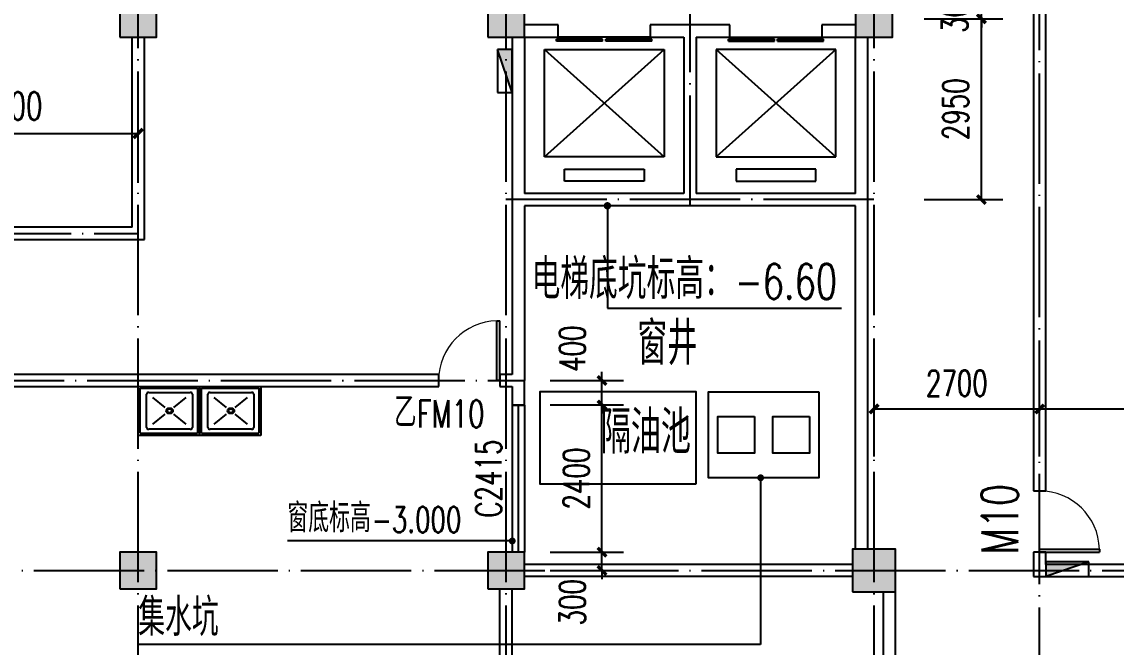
# Model space of a CAD drawing. Extents: x 246015 to 608740, y -108003 to 88400.
# Drawn here: x 356457 to 374301, y -3711 to 6489 of the extents above; entities that cross this region are included whole.
import ezdxf

# ---------------------------------------------------------------- set-up
doc = ezdxf.new("R2010")
doc.units = 0
doc.header["$LTSCALE"] = 3000
doc.header["$MEASUREMENT"] = 0
doc.header["$PDMODE"] = 1
doc.linetypes.add('DOTE', pattern=[2.42, 2, -0.2, 0.02, -0.2])
doc.layers.get('0').update_dxf_attribs({"linetype": 'CONTINUOUS'})
doc.layers.get('DEFPOINTS').update_dxf_attribs({"linetype": 'CONTINUOUS'})
for name, color, linetype in [('column', 9, 'CONTINUOUS'), ('DIM_LEAD', 3, 'CONTINUOUS'), ('dote', 1, 'DOTE'), ('LVTRY', 6, 'CONTINUOUS'), ('PUB_DIM', 3, 'CONTINUOUS'), ('PUB_HATCH', 8, 'CONTINUOUS'), ('PUB_TEXT', 7, 'CONTINUOUS'), ('stair', 2, 'CONTINUOUS'), ('WALL', 9, 'CONTINUOUS'), ('WINDOW', 4, 'CONTINUOUS'), ('WINDOW_TEXT', 7, 'CONTINUOUS'), ('消火栓', 6, 'CONTINUOUS'), ('集水坑', 2, 'CONTINUOUS')]:
    doc.layers.add(name, color=color, linetype=linetype)
doc.styles.add('_TCH_DIM', font='SIMPLEX', dxfattribs={"bigfont": 'GBCBIG'})
doc.styles.add('_TCH_WINDOW', font='SIMPLEX', dxfattribs={"bigfont": 'GBCBIG'})
doc.styles.add('DIM_FONT', font='simplex.shx', dxfattribs={"width": 0.7, "bigfont": 'hztxt.shx'})
doc.dimstyles.new('DIMN140', dxfattribs={"dimscale": 1.4, "dimtxt": 300, "dimasz": 100, "dimexe": 250, "dimexo": 300, "dimgap": 150, "dimtad": 1, "dimdec": 0, "dimzin": 0, "dimdsep": 46, "dimtxsty": 'DIM_FONT', "dimblk": 'ARCHTICK', "dimcen": 0.09, "dimclrt": 7, "dimazin": 2, "dimtfac": 1, "dimtdec": 0, "dimtix": 1, "dimtmove": 2, "dimatfit": 3, "dimfxl": 0, "dimtolj": 1, "dimtzin": 0, "dimarcsym": 0})
doc.dimstyles.new('DIMN150', dxfattribs={"dimscale": 1.5, "dimtxt": 300, "dimasz": 100, "dimexe": 250, "dimexo": 300, "dimgap": 150, "dimtad": 1, "dimdec": 0, "dimzin": 0, "dimdsep": 46, "dimtxsty": 'DIM_FONT', "dimblk": 'ARCHTICK', "dimcen": 0.09, "dimclrt": 7, "dimazin": 2, "dimtfac": 1, "dimtdec": 0, "dimtix": 1, "dimtmove": 2, "dimatfit": 3, "dimfxl": 0, "dimtolj": 1, "dimtzin": 0, "dimarcsym": 0})

# ---------------------------------------------------------------- blocks, each defined once
blk = doc.blocks.new('洗涤池')
at = {"layer": 'LVTRY'}
for p, q in [((31, 38), (31, 775)), ((31, 775), (969, 775)), ((969, 775), (969, 38)), ((1000, 800), (1000, 0)), ((136, 135), (136, 675)), ((173, 705), (848, 705)), ((442, 460), (241, 621)), ((580, 460), (781, 621)), ((886, 675), (886, 135)), ((241, 189), (442, 350)), ((781, 189), (580, 350)), ((31, 38), (969, 38)), ((848, 105), (173, 105))]:
    blk.add_line(p, q, dxfattribs=at)
blk.add_lwpolyline([(1000, 0), (0, 0), (0, 800), (1000, 800)], dxfattribs=at)
for centre, major_axis, start_param, end_param in [((173, 675), (-37.5, 0), 4.712389, 6.283185), ((848, 675), (37.5, 0), 0, 1.570796), ((173, 135), (-37.5, 0), 0, 1.570796), ((848, 135), (-37.5, 0), 1.570796, 3.141593)]:
    blk.add_ellipse(centre, major_axis=major_axis, ratio=0.8, start_param=start_param, end_param=end_param, dxfattribs=at)
for major_axis in [(-56.2, 0), (-37.5, 0)]:
    blk.add_ellipse((511, 405), major_axis=major_axis, ratio=0.8, dxfattribs=at)
blk = doc.blocks.new('jishuikeng1')
at = {"layer": '集水坑'}
for points in [[(0, 1800), (1400, 1800), (1400, 0), (0, 0)], [(400, 1650), (1000, 1650), (1000, 1050), (400, 1050)], [(400, 750), (1000, 750), (1000, 150), (400, 150)]]:
    blk.add_lwpolyline(points, close=True, dxfattribs=at)
blk = doc.blocks.new('_ARCHTICK')
at = {"color": 0, "linetype": 'ByBlock', "const_width": 0.4}
blk.add_lwpolyline([(-0.5, -0.5), (0.5, 0.5)], dxfattribs=at)
blk = doc.blocks.new('*D59')
at = {"layer": 'DEFPOINTS', "color": 0}
for p in [(364654, 639), (365917, 639), (364654, 239)]:
    blk.add_point(p, dxfattribs=at)
at = {"layer": 'PUB_DIM', "color": 0, "lineweight": -2}
for p, q in [((365917, 639), (365917, 779)), ((365074, 639), (366267, 639)), ((365917, 239), (365917, 639)), ((365074, 239), (366267, 239)), ((365917, 239), (365917, 99))]:
    blk.add_line(p, q, dxfattribs=at)
at = {"layer": 'PUB_DIM', "color": 0, "lineweight": -2, "xscale": 140, "yscale": 140, "zscale": 140}
for p, rotation in [((365917, 639), 270), ((365917, 239), 90)]:
    blk.add_blockref('_ARCHTICK', p, dxfattribs=dict(at, rotation=rotation))
at = {"layer": 'PUB_DIM', "color": 7, "insert": (365434, 1157), "char_height": 420, "attachment_point": 5, "rotation": 90, "style": 'DIM_FONT'}
blk.add_mtext('\\A1;400', dxfattribs=at)
blk = doc.blocks.new('*D60')
at = {"layer": 'DEFPOINTS', "color": 0}
for p in [(364654, 239), (365917, 239), (364654, -2161)]:
    blk.add_point(p, dxfattribs=at)
at = {"layer": 'PUB_DIM', "color": 0, "lineweight": -2}
for p, q in [((365074, 239), (366267, 239)), ((365917, -2161), (365917, 239)), ((365074, -2161), (366267, -2161))]:
    blk.add_line(p, q, dxfattribs=at)
at = {"layer": 'PUB_DIM', "color": 0, "lineweight": -2, "xscale": 140, "yscale": 140, "zscale": 140}
for p, rotation in [((365917, 239), 90), ((365917, -2161), 270)]:
    blk.add_blockref('_ARCHTICK', p, dxfattribs=dict(at, rotation=rotation))
at = {"layer": 'PUB_DIM', "color": 7, "insert": (365497, -961), "char_height": 420, "attachment_point": 5, "rotation": 90, "style": 'DIM_FONT'}
blk.add_mtext('\\A1;2400', dxfattribs=at)
blk = doc.blocks.new('*D61')
at = {"layer": 'DEFPOINTS', "color": 0}
for p in [(364654, -2161), (365917, -2161), (364654, -2461)]:
    blk.add_point(p, dxfattribs=at)
at = {"layer": 'PUB_DIM', "color": 0, "lineweight": -2}
for p, q in [((365917, -2161), (365917, -2021)), ((365074, -2161), (366267, -2161)), ((365917, -2461), (365917, -2161)), ((365074, -2461), (366267, -2461)), ((365917, -2461), (365917, -2601))]:
    blk.add_line(p, q, dxfattribs=at)
at = {"layer": 'PUB_DIM', "color": 0, "lineweight": -2, "xscale": 140, "yscale": 140, "zscale": 140}
for p, rotation in [((365917, -2161), 270), ((365917, -2461), 90)]:
    blk.add_blockref('_ARCHTICK', p, dxfattribs=dict(at, rotation=rotation))
at = {"layer": 'PUB_DIM', "color": 7, "insert": (365434, -2979), "char_height": 420, "attachment_point": 5, "rotation": 90, "style": 'DIM_FONT'}
blk.add_mtext('\\A1;300', dxfattribs=at)
blk = doc.blocks.new('*D511')
at = {"layer": 'DEFPOINTS', "color": 0}
for p in [(370750, 6839), (372105, 6839), (370750, 6539)]:
    blk.add_point(p, dxfattribs=at)
at = {"layer": 'PUB_DIM', "color": 0, "lineweight": -2}
for p, q in [((372105, 6839), (372105, 6979)), ((371170, 6839), (372455, 6839)), ((372105, 6539), (372105, 6839)), ((371170, 6539), (372455, 6539)), ((372105, 6539), (372105, 6399))]:
    blk.add_line(p, q, dxfattribs=at)
at = {"layer": 'PUB_DIM', "color": 0, "lineweight": -2, "xscale": 140, "yscale": 140, "zscale": 140}
for p, rotation in [((372105, 6839), 270), ((372105, 6539), 90)]:
    blk.add_blockref('_ARCHTICK', p, dxfattribs=dict(at, rotation=rotation))
at = {"layer": 'PUB_DIM', "color": 7, "insert": (371669, 6689), "char_height": 420, "attachment_point": 5, "rotation": 90, "style": 'DIM_FONT'}
blk.add_mtext('\\A1;300', dxfattribs=at)
blk = doc.blocks.new('*D512')
at = {"layer": 'DEFPOINTS', "color": 0}
for p in [(370750, 6539), (372105, 6539), (370750, 3589)]:
    blk.add_point(p, dxfattribs=at)
at = {"layer": 'PUB_DIM', "color": 0, "lineweight": -2}
for p, q in [((371170, 6539), (372455, 6539)), ((372105, 3589), (372105, 6539)), ((371170, 3589), (372455, 3589))]:
    blk.add_line(p, q, dxfattribs=at)
at = {"layer": 'PUB_DIM', "color": 0, "lineweight": -2, "xscale": 140, "yscale": 140, "zscale": 140}
for p, rotation in [((372105, 6539), 90), ((372105, 3589), 270)]:
    blk.add_blockref('_ARCHTICK', p, dxfattribs=dict(at, rotation=rotation))
at = {"layer": 'PUB_DIM', "color": 7, "insert": (371685, 5064), "char_height": 420, "attachment_point": 5, "rotation": 90, "style": 'DIM_FONT'}
blk.add_mtext('\\A1;2950', dxfattribs=at)
blk = doc.blocks.new('*D550')
at = {"layer": 'DEFPOINTS', "color": 0}
for p in [(373054, 174), (370354, -1023), (373054, -1023)]:
    blk.add_point(p, dxfattribs=at)
at = {"layer": 'PUB_DIM', "color": 0, "lineweight": -2}
for p, q in [((370354, -603), (370354, 524)), ((373054, -603), (373054, 524)), ((370354, 174), (373054, 174))]:
    blk.add_line(p, q, dxfattribs=at)
at = {"layer": 'PUB_DIM', "color": 0, "lineweight": -2, "xscale": 140, "yscale": 140, "zscale": 140, "rotation": 180}
blk.add_blockref('_ARCHTICK', (370354, 174), dxfattribs=at)
at = {"layer": 'PUB_DIM', "color": 0, "lineweight": -2, "xscale": 140, "yscale": 140, "zscale": 140}
blk.add_blockref('_ARCHTICK', (373054, 174), dxfattribs=at)
at = {"layer": 'PUB_DIM', "color": 7, "insert": (371704, 594), "char_height": 420, "attachment_point": 5, "style": 'DIM_FONT'}
blk.add_mtext('\\A1;2700', dxfattribs=at)
blk = doc.blocks.new('*D551')
at = {"layer": 'DEFPOINTS', "color": 0}
for p in [(379354, 174), (373054, -1023), (379354, -1023)]:
    blk.add_point(p, dxfattribs=at)
at = {"layer": 'PUB_DIM', "color": 0, "lineweight": -2}
for p, q in [((373054, -603), (373054, 524)), ((379354, -603), (379354, 524)), ((373054, 174), (379354, 174))]:
    blk.add_line(p, q, dxfattribs=at)
at = {"layer": 'PUB_DIM', "color": 0, "lineweight": -2, "xscale": 140, "yscale": 140, "zscale": 140, "rotation": 180}
blk.add_blockref('_ARCHTICK', (373054, 174), dxfattribs=at)
at = {"layer": 'PUB_DIM', "color": 0, "lineweight": -2, "xscale": 140, "yscale": 140, "zscale": 140}
blk.add_blockref('_ARCHTICK', (379354, 174), dxfattribs=at)
at = {"layer": 'PUB_DIM', "color": 7, "insert": (376204, 594), "char_height": 420, "attachment_point": 5, "style": 'DIM_FONT'}
blk.add_mtext('\\A1;6300', dxfattribs=at)
blk = doc.blocks.new('*D825')
at = {"layer": 'DEFPOINTS', "color": 0}
for p in [(358354, 4668), (354154, 3414), (358354, 3414)]:
    blk.add_point(p, dxfattribs=at)
at = {"layer": 'PUB_DIM', "color": 0, "lineweight": -2}
for p, q in [((354154, 3864), (354154, 5043)), ((358354, 3864), (358354, 5043)), ((354154, 4668), (358354, 4668))]:
    blk.add_line(p, q, dxfattribs=at)
at = {"layer": 'PUB_DIM', "color": 0, "lineweight": -2, "xscale": 150, "yscale": 150, "zscale": 150, "rotation": 180}
blk.add_blockref('_ARCHTICK', (354154, 4668), dxfattribs=at)
at = {"layer": 'PUB_DIM', "color": 0, "lineweight": -2, "xscale": 150, "yscale": 150, "zscale": 150}
blk.add_blockref('_ARCHTICK', (358354, 4668), dxfattribs=at)
at = {"layer": 'PUB_DIM', "color": 7, "insert": (356254, 5118), "char_height": 450, "attachment_point": 5, "style": 'DIM_FONT'}
blk.add_mtext('\\A1;4200', dxfattribs=at)
blk = doc.blocks.new('_FZH')
blk.add_lwpolyline([(-0.5, -0.5), (0.5, -0.5), (0.5, 0.5), (-0.5, 0.5)], close=True)
at = {"layer": 'PUB_HATCH'}
blk.add_solid([(-0.5, -0.5), (0.5, -0.5), (-0.5, 0.5), (0.5, 0.5)], dxfattribs=at)
blk = doc.blocks.new('$TCHSYS$LDOR22D')
for p, q in [((-0.517, 0.833), (-0.017, 0.833)), ((-0.517, 0.833), (-0.517, 0.667)), ((-0.017, 0.833), (-0.017, 0.667)), ((0.017, 0.833), (0.017, 0.667)), ((0.017, 0.833), (0.517, 0.833)), ((0.517, 0.833), (0.517, 0.667)), ((-0.517, 0.667), (-0.017, 0.667)), ((0.017, 0.667), (0.517, 0.667)), ((-0.5, 0.5), (0.5, 0.5))]:
    blk.add_line(p, q)
blk = doc.blocks.new('$DorLib2D$00000001')
for p, q in [((0.45, 0.975), (0.5, 0.975)), ((0.45, 0), (0.45, 0.975)), ((0.5, 0), (0.5, 0.975)), ((0.5, 0), (0.45, 0))]:
    blk.add_line(p, q)
at = {"lineweight": 13}
blk.add_arc((0.475, 0), 0.975, 91.4693, 180, dxfattribs=at)
blk = doc.blocks.new('$TwtSys$00000434')
for p, q in [((-0.5, 0.5), (-0.5, -0.5)), ((-0.5, -0.5), (0.5, 0.5)), ((0.5, 0.5), (-0.5, 0.5)), ((0.5, -0.5), (0.5, 0.5)), ((-0.5, -0.5), (0.5, -0.5))]:
    blk.add_line(p, q)
blk.add_solid([(0.5, -0.5), (0.5, 0.5), (-0.5, -0.5)])
blk = doc.blocks.new('$WINLIB2D$00000002')
for p, q in [((-0.5, 0.5), (0.5, 0.5)), ((-0.5, 0.5), (-0.5, -0.5)), ((0.5, 0.5), (0.5, -0.5)), ((0.5, 0.0211), (-0.5, 0.0211)), ((-0.5, -0.5), (0.5, -0.5))]:
    blk.add_line(p, q)

msp = doc.modelspace()

# ---------------------------------------------------------------- linework, layer by layer
at = {"layer": 'DIM_LEAD'}
for p, q in [((366005.7, 3488.6), (366005.7, 1817.7)), ((366005.7, 1817.7), (369821.9, 1817.7)), ((368504.6, -948.7), (368504.6, -3667.2)), ((363201.1, -1979.2), (360786.5, -1979.2)), ((364453.9, -1979.2), (363201.1, -1979.2)), ((368504.6, -3667.2), (358353.9, -3667.2))]:
    msp.add_line(p, q, dxfattribs=at)
for points, const_width in [([(366005.7, 3518.6, 1), (366005.7, 3458.6, 1)], 60), ([(368504.6, -920.7, 1), (368504.6, -976.7, 1)], 56), ([(364481.9, -1979.2, 1), (364425.9, -1979.2, 1)], 56)]:
    msp.add_lwpolyline(points, format="xyb", close=True, dxfattribs=dict(at, const_width=const_width))
at = {"layer": 'dote', "ltscale": 0.3}
for p, q in [((358353.9, -81061.4), (358353.9, 53538.6)), ((364353.9, -81061.4), (364353.9, 53538.6)), ((370353.9, -81061.4), (370353.9, 53538.6)), ((373053.9, -35355.3), (373053.9, 13038.6)), ((367353.5, 3488.6), (367353.5, 7338.6)), ((370349.5, 3588.6), (364349.5, 3588.6)), ((316253.9, 3038.6), (358353.9, 3038.6)), ((324853.9, 638.6), (364653.9, 638.6)), ((295667.9, -2461.4), (554353.9, -2461.4))]:
    msp.add_line(p, q, dxfattribs=at)
at = {"layer": 'stair'}
for p, q in [((364978.5, 4288.6), (364978.5, 6038.6)), ((364978.5, 6038.6), (366928.5, 6038.6)), ((364978.5, 4288.6), (366928.5, 6038.6)), ((364978.5, 6038.6), (366928.5, 4288.6)), ((366928.5, 6038.6), (366928.5, 4288.6)), ((369728.5, 6038.6), (367778.5, 6038.6)), ((367778.5, 6038.6), (367778.5, 4288.6)), ((369728.5, 4288.6), (367778.5, 6038.6)), ((369728.5, 6038.6), (367778.5, 4288.6)), ((369728.5, 4288.6), (369728.5, 6038.6)), ((366928.5, 4288.6), (364978.5, 4288.6)), ((367778.5, 4288.6), (369728.5, 4288.6)), ((365303.5, 3888.6), (365303.5, 4088.6)), ((365303.5, 4088.6), (366603.5, 4088.6)), ((366603.5, 4088.6), (366603.5, 3888.6)), ((369403.5, 4088.6), (368103.5, 4088.6)), ((368103.5, 4088.6), (368103.5, 3888.6)), ((369403.5, 3888.6), (369403.5, 4088.6)), ((366603.5, 3888.6), (365303.5, 3888.6)), ((368103.5, 3888.6), (369403.5, 3888.6))]:
    msp.add_line(p, q, dxfattribs=at)
at = {"layer": 'WALL'}
for p, q in [((372953.9, 6888.6), (372953.9, -1161.4)), ((373153.9, -1161.4), (373153.9, 6688.6)), ((365203.5, 6438.6), (364653.9, 6438.6)), ((365203.5, 6238.6), (365203.5, 6438.6)), ((367353.5, 6438.6), (366703.5, 6438.6)), ((366703.5, 6438.6), (366703.5, 6238.6)), ((368003.5, 6438.6), (367353.5, 6438.6)), ((368003.5, 6238.6), (368003.5, 6438.6)), ((370053.9, 6438.6), (369503.5, 6438.6)), ((369503.5, 6438.6), (369503.5, 6238.6)), ((358253.9, 3138.6), (358253.9, 6238.6)), ((358453.9, 2938.6), (358453.9, 6238.6)), ((364453.9, 6238.6), (364453.9, 3588.6)), ((364653.9, 6238.6), (364653.9, 3688.6)), ((364653.9, 6238.6), (365203.5, 6238.6)), ((366703.5, 6238.6), (367253.5, 6238.6)), ((367253.5, 6238.6), (367253.5, 3688.6)), ((367453.5, 6238.6), (368003.5, 6238.6)), ((367453.5, 6238.6), (367453.5, 3688.6)), ((369503.5, 6238.6), (370053.9, 6238.6)), ((370053.9, 3688.6), (370053.9, 6238.6)), ((370253.9, 3588.6), (370253.9, 6238.6)), ((364453.9, 3588.6), (364453.9, 738.6)), ((367253.5, 3688.6), (364653.9, 3688.6)), ((370053.9, 3688.6), (367453.5, 3688.6)), ((370253.9, -2111.4), (370253.9, 3588.6)), ((367353.5, 3488.6), (364653.9, 3488.6)), ((364653.9, 3488.6), (364653.9, 638.6)), ((370053.9, 3488.6), (367353.5, 3488.6)), ((370053.9, -2111.4), (370053.9, 3488.6)), ((358253.9, 3138.6), (354153.9, 3138.6)), ((354153.9, 2938.6), (358453.9, 2938.6)), ((363253.9, 738.6), (354153.9, 738.6)), ((363253.9, 538.6), (363253.9, 738.6)), ((364453.9, 738.6), (364253.9, 738.6)), ((364253.9, 738.6), (364253.9, 538.6)), ((354153.9, 538.6), (363253.9, 538.6)), ((364253.9, 538.6), (364453.9, 538.6)), ((364453.9, 538.6), (364453.9, 238.6)), ((364653.9, 238.6), (364653.9, 638.6)), ((364453.9, 238.6), (364653.9, 238.6)), ((372953.9, -1161.4), (373153.9, -1161.4)), ((373153.9, -2161.4), (372953.9, -2161.4)), ((372953.9, -2161.4), (372953.9, -2561.4)), ((373153.9, -2361.4), (373153.9, -2161.4)), ((370003.9, -2361.4), (364653.9, -2361.4)), ((377953.9, -2361.4), (373153.9, -2361.4)), ((370003.9, -2561.4), (364653.9, -2561.4)), ((372953.9, -2561.4), (377953.9, -2561.4)), ((364253.9, -11161.4), (364253.9, -2761.4)), ((364453.9, -11161.4), (364453.9, -2761.4)), ((370503.9, -2811.4), (370503.9, -7461.4)), ((370703.9, -7461.4), (370703.9, -2811.4))]:
    msp.add_line(p, q, dxfattribs=at)
at = {"layer": '集水坑'}
msp.add_lwpolyline([(367453.5, -1048.7), (367453.5, 451.3), (364903.5, 451.3), (364903.5, -1048.7), (367453.5, -1048.7)], dxfattribs=at)

# ---------------------------------------------------------------- block references
at = {"layer": 'column'}
for p, xscale, yscale, zscale in [((358353.9, 6538.6), 600, 600, 600), ((364353.9, 6538.6), 600, 600, 600), ((370353.9, 6538.6), 600, 600, 600), ((370353.9, -2461.4), 700, 700, 700), ((358353.9, -2461.4), 600, 600, 600), ((364353.9, -2461.4), 600, 600, 600)]:
    msp.add_blockref('_FZH', p, dxfattribs=dict(at, xscale=xscale, yscale=yscale, zscale=zscale))
at = {"layer": 'LVTRY'}
for p in [(358353.9, -261.4), (359353.9, -261.4)]:
    msp.add_blockref('洗涤池', p, dxfattribs=at)
at = {"layer": 'WINDOW'}
for name, p, xscale, yscale, zscale, rotation in [('$TCHSYS$LDOR22D', (365953.5, 6338.6), 1500, 200, 1500, 179.9999999995633), ('$TCHSYS$LDOR22D', (368753.5, 6338.6), -1500, 200, -1500, 179.9999999995622), ('$DorLib2D$00000001', (363753.9, 638.6), 1000, 1000, 1000, 1.319306595564621e-12)]:
    msp.add_blockref(name, p, dxfattribs=dict(at, xscale=xscale, yscale=yscale, zscale=zscale, rotation=rotation))
ref = msp.add_blockref('$WINLIB2D$00000002', (364553.9, -961.4), dxfattribs=dict(at, xscale=2400, yscale=200, zscale=2400, rotation=270.0000000004729))
ref.add_attrib('A', 'C2415', (364277.1, -1598.4), dxfattribs={"layer": 'WINDOW_TEXT', "height": 416.5, "rotation": 90, "style": '_TCH_WINDOW', "width": 0.705882})
ref = msp.add_blockref('$DorLib2D$00000001', (373053.9, -1661.4), dxfattribs=dict(at, xscale=-1000, yscale=-1000, zscale=-1000, rotation=90.0000000003068))
ref.add_attrib('A', 'M10', (372701.4, -2201.4), dxfattribs={"layer": 'WINDOW_TEXT', "height": 595, "rotation": 90, "style": '_TCH_WINDOW', "width": 0.705882})
at = {"layer": '消火栓', "xscale": 700, "yscale": 240, "zscale": 700}
for p, rotation in [((364333.9, 5688.6), 89.9999999958792), ((373503.9, -2441.4), 180.000000002936)]:
    msp.add_blockref('$TwtSys$00000434', p, dxfattribs=dict(at, rotation=rotation))
at = {"layer": '集水坑', "rotation": 270}
msp.add_blockref('jishuikeng1', (367653.9, 451.3), dxfattribs=at)

# ---------------------------------------------------------------- texts
at = {"layer": 'PUB_TEXT', "style": '_TCH_DIM'}
for s, height, p in [('电梯底坑标高：', 651.06, (364768.6, 1967.7)), ('窗底标高', 472.62, (360786.5, -1839.2)), ('集水坑', 607.66, (358353.9, -3527.2))]:
    msp.add_text(s, height=height, dxfattribs=at).set_placement(p)
at = {"layer": 'PUB_TEXT'}
for s, height, style, width, p in [('-6.60', 573.75, '_TCH_DIM', 0.705882, (368086.2, 1967.7)), ('窗井', 700, 'DIM_FONT', 0.7, (366491.4, 895.8)), ('隔油池', 700, 'DIM_FONT', 0.7, (365897.5, -552.8)), ('-3.000', 416.5, '_TCH_DIM', 0.705882, (362162.6, -1839.2))]:
    msp.add_text(s, height=height, dxfattribs=dict(at, style=style, width=width)).set_placement(p)
at = {"layer": 'WINDOW_TEXT', "style": '_TCH_WINDOW'}
msp.add_text('乙', height=506.4, dxfattribs=at).set_placement((362527.5, -127.3))
at = {"layer": 'WINDOW_TEXT', "style": '_TCH_WINDOW', "width": 0.705882}
msp.add_text('FM10', height=446.25, dxfattribs=at).set_placement((362896.2, -127.3))

# ---------------------------------------------------------------- dimensions: what is measured, and where the dimension line sits
at = {"layer": 'PUB_DIM'}
for base, p1, p2, picture, middle in [((372105.4, 6838.6), (370749.7, 6538.6), (370749.7, 6838.6), '*D511', (371668.6, 6688.6)), ((365917.3, 638.6), (364653.9, 238.6), (364653.9, 638.6), '*D59', (365434.3, 1156.6)), ((365917.3, -2161.4), (364653.9, -2461.4), (364653.9, -2161.4), '*D61', (365434.3, -2979.4))]:
    dim = msp.add_linear_dim(base=base, p1=p1, p2=p2, angle=90, dimstyle='DIMN140', dxfattribs=at)
    dim.commit()
    dim.dimension.update_dxf_attribs({"geometry": picture, "text_midpoint": middle, "dimtype": 129})
for p1, p2, distance, dimstyle, picture, middle in [((370749.7, 3588.6), (370749.7, 6538.6), -1355.7, 'DIMN140', '*D512', (371685.4, 5063.6)), ((354153.9, 3413.6), (358353.9, 3413.6), 1254, 'DIMN150', '*D825', (356253.9, 5117.6)), ((370353.9, -1023.1), (373053.9, -1023.1), 1197.4, 'DIMN140', '*D550', (371703.9, 594.3)), ((373053.9, -1023.1), (379353.9, -1023.1), 1197.4, 'DIMN140', '*D551', (376203.9, 594.3)), ((364653.9, -2161.4), (364653.9, 238.6), -1263.5, 'DIMN140', '*D60', (365497.3, -961.4))]:
    dim = msp.add_aligned_dim(p1=p1, p2=p2, distance=distance, dimstyle=dimstyle, dxfattribs=at)
    dim.commit()
    dim.dimension.update_dxf_attribs({"geometry": picture, "text_midpoint": middle})

doc.saveas('drawing.dxf')
